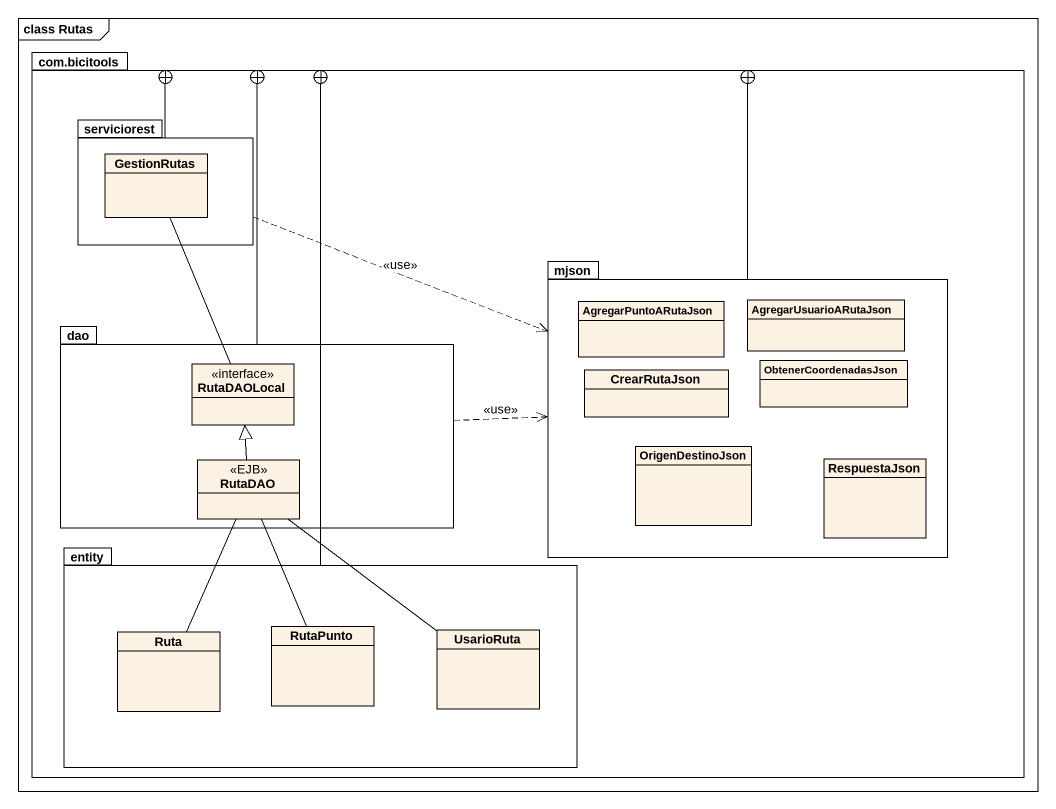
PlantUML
@startuml
mainframe class Rutas
hide circle
hide empty members
package "com.bicitools" as com_bicitools {
  package serviciorest {
    class GestionRutas
  }
  package mjson {
    class AgregarPuntoARutaJson
    class AgregarUsuarioARutaJson
    class CrearRutaJson
    class ObtenerCoordenadasJson
    class OrigenDestinoJson
    class RespuestaJson
  }
  package dao {
    class RutaDAOLocal <<interface>>
    class RutaDAO <<EJB>>
  }
  package "entity" as entity_ {
    class Ruta
    class RutaPunto
    class UsarioRuta
  }
}
serviciorest --+ com_bicitools
serviciorest .right.> mjson : <<use>>
GestionRutas -- RutaDAOLocal
mjson -left-+ com_bicitools
dao -right-+ com_bicitools
dao .right.> mjson : <<use>>
RutaDAO -up-|> RutaDAOLocal
RutaDAO -- Ruta
RutaDAO -- RutaPunto
RutaDAO -- UsarioRuta
entity_ -up-+ com_bicitools
@enduml
